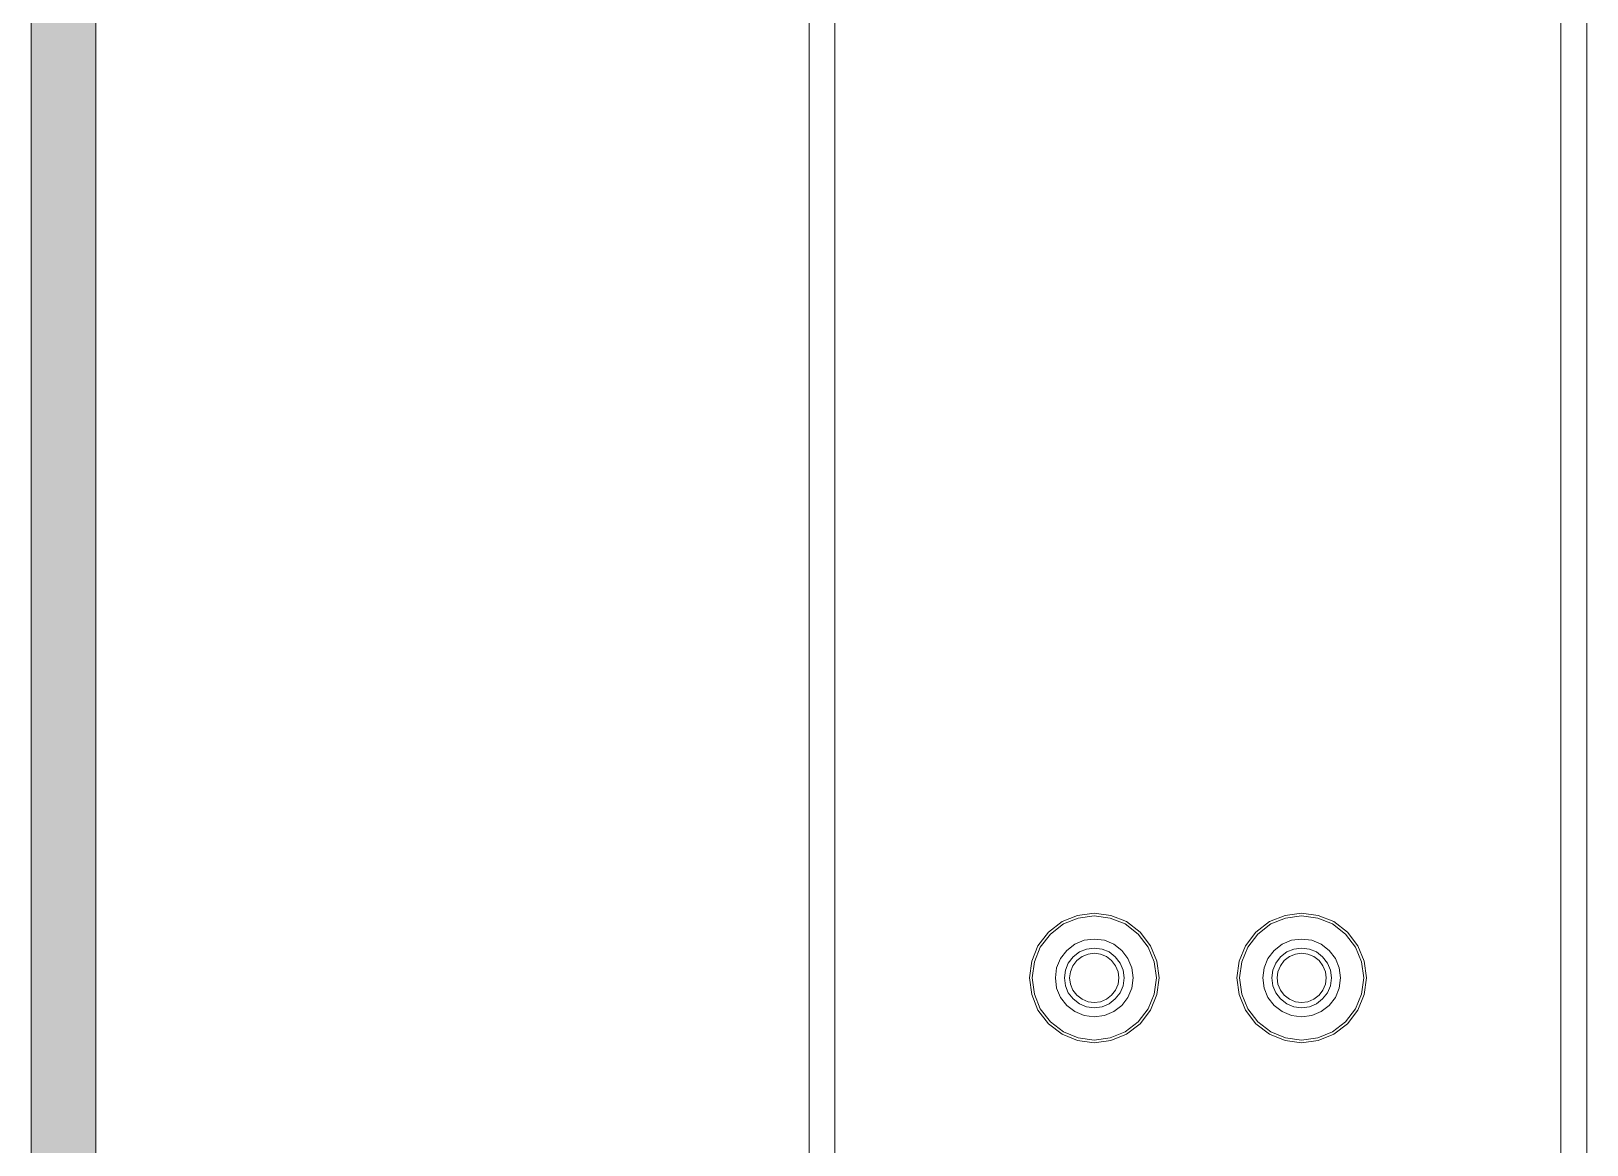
# Model space of a CAD drawing. Header units: millimetres. Extents: x 3767 to 22479, y 1034 to 12216.
# Drawn here: x 21023 to 21623, y 2828 to 3258 of the extents above; entities that cross this region are included whole.
import ezdxf

# ---------------------------------------------------------------- set-up
doc = ezdxf.new("R2010")
doc.units = ezdxf.units.MM
for name, color, linetype, lineweight in [('equipments', 137, 'Continuous', 13), ('free', 7, 'Continuous', 13), ('hatch', 255, 'Continuous', 0)]:
    doc.layers.add(name, color=color, linetype=linetype, lineweight=lineweight)

# ---------------------------------------------------------------- blocks, each defined once
blk = doc.blocks.new('A$C5B3B7623')
for p, q in [((71.8135, 532.8429), (71.8135, 1922.8429)), ((71.8135, 1061.8429), (71.8135, 1922.8429)), ((71.8135, 1922.8429), (71.8135, 1061.8429)), ((71.8135, 1922.8429), (71.8135, 532.8429)), ((81.8135, 542.8429), (81.8135, 1922.8429)), ((361.8135, 1922.8429), (361.8135, 1032.8429)), ((361.8135, 1922.8429), (361.8135, 542.8429)), ((371.8135, 532.8429), (371.8135, 1922.8429)), ((371.8135, 1922.8429), (371.8135, 532.8429)), ((71.8135, 1517.8429), (71.8135, 1507.8429)), ((71.8135, 1507.8429), (71.8135, 1517.8429)), ((71.8135, 1507.8429), (71.8135, 1107.8429)), ((71.8135, 1107.8429), (71.8135, 1507.8429)), ((169.416, 1169.5429), (175.4165, 1171.9429)), ((169.9161, 1168.6429), (175.6165, 1170.9429)), ((175.4165, 1171.9429), (181.8165, 1172.8429)), ((175.6165, 1170.9429), (181.8165, 1171.8429)), ((181.8165, 1172.8429), (188.2165, 1171.9429)), ((181.8165, 1171.8429), (188.0165, 1170.9429)), ((188.0165, 1170.9429), (193.7165, 1168.6429)), ((188.2165, 1171.9429), (194.2165, 1169.5429)), ((249.4105, 1169.5429), (255.4105, 1171.9429)), ((249.9105, 1168.6429), (255.6105, 1170.9429)), ((255.4105, 1171.9429), (261.8105, 1172.8429)), ((255.6105, 1170.9429), (261.8105, 1171.8429)), ((261.8105, 1172.8429), (268.2105, 1171.9429)), ((261.8105, 1171.8429), (268.0105, 1170.9429)), ((268.0105, 1170.9429), (273.7105, 1168.6429)), ((268.2105, 1171.9429), (274.2105, 1169.5429)), ((160.116, 1160.2429), (164.116, 1165.5429)), ((161.0161, 1159.7429), (164.9161, 1164.7429)), ((164.116, 1165.5429), (169.416, 1169.5429)), ((164.9161, 1164.7429), (169.9161, 1168.6429)), ((193.7165, 1168.6429), (198.7165, 1164.7429)), ((194.2165, 1169.5429), (199.5165, 1165.5429)), ((198.7165, 1164.7429), (202.6165, 1159.7429)), ((199.5165, 1165.5429), (203.5155, 1160.2429)), ((240.1115, 1160.2429), (244.1115, 1165.5429)), ((241.0105, 1159.7429), (244.9105, 1164.7429)), ((244.1115, 1165.5429), (249.4105, 1169.5429)), ((244.9105, 1164.7429), (249.9105, 1168.6429)), ((273.7105, 1168.6429), (278.7105, 1164.7429)), ((274.2105, 1169.5429), (279.5105, 1165.5429)), ((278.7105, 1164.7429), (282.6105, 1159.7429)), ((279.5105, 1165.5429), (283.5105, 1160.2429)), ((157.716, 1154.2429), (160.116, 1160.2429)), ((158.7161, 1154.0429), (161.0161, 1159.7429)), ((168.8161, 1155.3429), (171.2161, 1158.4429)), ((171.2161, 1158.4429), (174.3165, 1160.8429)), ((174.3165, 1160.8429), (177.9165, 1162.3429)), ((176.1165, 1157.8429), (178.8165, 1158.9429)), ((177.9165, 1162.3429), (181.8165, 1162.8429)), ((178.8165, 1158.9429), (181.8165, 1159.3429)), ((181.8165, 1162.8429), (185.7165, 1162.3429)), ((181.8165, 1159.3429), (184.8165, 1158.9429)), ((184.8165, 1158.9429), (187.5165, 1157.8429)), ((185.7165, 1162.3429), (189.3165, 1160.8429)), ((189.3165, 1160.8429), (192.4165, 1158.4429)), ((192.4165, 1158.4429), (194.8165, 1155.3429)), ((202.6165, 1159.7429), (204.9165, 1154.0429)), ((203.5155, 1160.2429), (205.9165, 1154.2429)), ((237.7105, 1154.2429), (240.1115, 1160.2429)), ((238.7105, 1154.0429), (241.0105, 1159.7429)), ((248.8105, 1155.3429), (251.2105, 1158.4429)), ((251.2105, 1158.4429), (254.3105, 1160.8429)), ((254.3105, 1160.8429), (257.9105, 1162.3429)), ((256.1105, 1157.8429), (258.8105, 1158.9429)), ((257.9105, 1162.3429), (261.8105, 1162.8429)), ((258.8105, 1158.9429), (261.8105, 1159.3429)), ((261.8105, 1162.8429), (265.7105, 1162.3429)), ((261.8105, 1159.3429), (264.8105, 1158.9429)), ((264.8105, 1158.9429), (267.5105, 1157.8429)), ((265.7105, 1162.3429), (269.3105, 1160.8429)), ((269.3105, 1160.8429), (272.4105, 1158.4429)), ((272.4105, 1158.4429), (274.8105, 1155.3429)), ((282.6105, 1159.7429), (284.9105, 1154.0429)), ((283.5105, 1160.2429), (285.9105, 1154.2429)), ((156.816, 1147.8429), (157.716, 1154.2429)), ((157.8161, 1147.8429), (158.7161, 1154.0429)), ((167.3161, 1151.7429), (168.8161, 1155.3429)), ((170.7161, 1150.8429), (171.8165, 1153.5429)), ((171.8165, 1153.5429), (173.7165, 1155.9429)), ((172.6165, 1150.2429), (173.6165, 1152.5429)), ((173.6165, 1152.5429), (175.1165, 1154.5429)), ((173.7165, 1155.9429), (176.1165, 1157.8429)), ((175.1165, 1154.5429), (177.1165, 1156.0429)), ((177.1165, 1156.0429), (179.4165, 1157.0429)), ((179.4165, 1157.0429), (181.8165, 1157.3429)), ((181.8165, 1157.3429), (184.2165, 1157.0429)), ((184.2165, 1157.0429), (186.5165, 1156.0429)), ((186.5165, 1156.0429), (188.5165, 1154.5429)), ((187.5165, 1157.8429), (189.9165, 1155.9429)), ((188.5165, 1154.5429), (190.0165, 1152.5429)), ((189.9165, 1155.9429), (191.8165, 1153.5429)), ((190.0165, 1152.5429), (191.0165, 1150.2429)), ((191.8165, 1153.5429), (192.9165, 1150.8429)), ((194.8165, 1155.3429), (196.3165, 1151.7429)), ((204.9165, 1154.0429), (205.8165, 1147.8429)), ((205.9165, 1154.2429), (206.8165, 1147.8429)), ((236.8105, 1147.8429), (237.7105, 1154.2429)), ((237.8105, 1147.8429), (238.7105, 1154.0429)), ((247.3105, 1151.7429), (248.8105, 1155.3429)), ((250.7105, 1150.8429), (251.8105, 1153.5429)), ((251.8105, 1153.5429), (253.7105, 1155.9429)), ((252.6105, 1150.2429), (253.6105, 1152.5429)), ((253.6105, 1152.5429), (255.1105, 1154.5429)), ((253.7105, 1155.9429), (256.1105, 1157.8429)), ((255.1105, 1154.5429), (257.1105, 1156.0429)), ((257.1105, 1156.0429), (259.4105, 1157.0429)), ((259.4105, 1157.0429), (261.8105, 1157.3429)), ((261.8105, 1157.3429), (264.2105, 1157.0429)), ((264.2105, 1157.0429), (266.5105, 1156.0429)), ((266.5105, 1156.0429), (268.5105, 1154.5429)), ((267.5105, 1157.8429), (269.9105, 1155.9429)), ((268.5105, 1154.5429), (270.0105, 1152.5429)), ((269.9105, 1155.9429), (271.8105, 1153.5429)), ((270.0105, 1152.5429), (271.0105, 1150.2429)), ((271.8105, 1153.5429), (272.9105, 1150.8429)), ((274.8105, 1155.3429), (276.3105, 1151.7429)), ((284.9105, 1154.0429), (285.8105, 1147.8429)), ((285.9105, 1154.2429), (286.8105, 1147.8429)), ((156.816, 1147.8429), (157.716, 1141.4429)), ((157.8161, 1147.8429), (158.7161, 1141.6429)), ((166.8161, 1147.8429), (167.3161, 1151.7429)), ((166.8161, 1147.8429), (167.3161, 1143.9429)), ((170.3161, 1147.8429), (170.7161, 1150.8429)), ((170.3161, 1147.8429), (170.7161, 1144.8429)), ((172.3165, 1147.8429), (172.6165, 1150.2429)), ((172.3165, 1147.8429), (172.6165, 1145.4429)), ((191.0165, 1150.2429), (191.3165, 1147.8429)), ((191.0165, 1145.4429), (191.3165, 1147.8429)), ((192.9165, 1150.8429), (193.3165, 1147.8429)), ((192.9165, 1144.8429), (193.3165, 1147.8429)), ((196.3165, 1151.7429), (196.8165, 1147.8429)), ((196.3165, 1143.9429), (196.8165, 1147.8429)), ((204.9165, 1141.6429), (205.8165, 1147.8429)), ((205.9165, 1141.4429), (206.8165, 1147.8429)), ((236.8105, 1147.8429), (237.7105, 1141.4429)), ((237.8105, 1147.8429), (238.7105, 1141.6429)), ((246.8105, 1147.8429), (247.3105, 1151.7429)), ((246.8105, 1147.8429), (247.3105, 1143.9429)), ((250.3105, 1147.8429), (250.7105, 1150.8429)), ((250.3105, 1147.8429), (250.7105, 1144.8429)), ((252.3105, 1147.8429), (252.6105, 1150.2429)), ((252.3105, 1147.8429), (252.6105, 1145.4429)), ((271.0105, 1150.2429), (271.3105, 1147.8429)), ((271.0105, 1145.4429), (271.3105, 1147.8429)), ((272.9105, 1150.8429), (273.3105, 1147.8429)), ((272.9105, 1144.8429), (273.3105, 1147.8429)), ((276.3105, 1151.7429), (276.8105, 1147.8429)), ((276.3105, 1143.9429), (276.8105, 1147.8429)), ((284.9105, 1141.6429), (285.8105, 1147.8429)), ((285.9105, 1141.4429), (286.8105, 1147.8429)), ((157.716, 1141.4429), (160.116, 1135.4429)), ((158.7161, 1141.6429), (161.0161, 1135.9429)), ((167.3161, 1143.9429), (168.8161, 1140.3429)), ((168.8161, 1140.3429), (171.2161, 1137.2429)), ((170.7161, 1144.8429), (171.8165, 1142.1429)), ((171.8165, 1142.1429), (173.7165, 1139.7429)), ((172.6165, 1145.4429), (173.6165, 1143.1429)), ((173.6165, 1143.1429), (175.1165, 1141.1429)), ((175.1165, 1141.1429), (177.1165, 1139.6429)), ((186.5165, 1139.6429), (188.5165, 1141.1429)), ((188.5165, 1141.1429), (190.0165, 1143.1429)), ((189.9165, 1139.7429), (191.8165, 1142.1429)), ((190.0165, 1143.1429), (191.0165, 1145.4429)), ((191.8165, 1142.1429), (192.9165, 1144.8429)), ((192.4165, 1137.2429), (194.8165, 1140.3429)), ((194.8165, 1140.3429), (196.3165, 1143.9429)), ((202.6165, 1135.9429), (204.9165, 1141.6429)), ((203.5155, 1135.4429), (205.9165, 1141.4429)), ((237.7105, 1141.4429), (240.1115, 1135.4429)), ((238.7105, 1141.6429), (241.0105, 1135.9429)), ((247.3105, 1143.9429), (248.8105, 1140.3429)), ((248.8105, 1140.3429), (251.2105, 1137.2429)), ((250.7105, 1144.8429), (251.8105, 1142.1429)), ((251.8105, 1142.1429), (253.7105, 1139.7429)), ((252.6105, 1145.4429), (253.6105, 1143.1429)), ((253.6105, 1143.1429), (255.1105, 1141.1429)), ((255.1105, 1141.1429), (257.1105, 1139.6429)), ((266.5105, 1139.6429), (268.5105, 1141.1429)), ((268.5105, 1141.1429), (270.0105, 1143.1429)), ((269.9105, 1139.7429), (271.8105, 1142.1429)), ((270.0105, 1143.1429), (271.0105, 1145.4429)), ((271.8105, 1142.1429), (272.9105, 1144.8429)), ((272.4105, 1137.2429), (274.8105, 1140.3429)), ((274.8105, 1140.3429), (276.3105, 1143.9429)), ((282.6105, 1135.9429), (284.9105, 1141.6429)), ((283.5105, 1135.4429), (285.9105, 1141.4429)), ((160.116, 1135.4429), (164.116, 1130.1429)), ((161.0161, 1135.9429), (164.9161, 1130.9429)), ((171.2161, 1137.2429), (174.3165, 1134.8429)), ((173.7165, 1139.7429), (176.1165, 1137.8429)), ((174.3165, 1134.8429), (177.9165, 1133.3429)), ((176.1165, 1137.8429), (178.8165, 1136.7429)), ((177.1165, 1139.6429), (179.4165, 1138.6429)), ((178.8165, 1136.7429), (181.8165, 1136.3429)), ((179.4165, 1138.6429), (181.8165, 1138.3429)), ((181.8165, 1138.3429), (184.2165, 1138.6429)), ((181.8165, 1136.3429), (184.8165, 1136.7429)), ((184.2165, 1138.6429), (186.5165, 1139.6429)), ((184.8165, 1136.7429), (187.5165, 1137.8429)), ((185.7165, 1133.3429), (189.3165, 1134.8429)), ((187.5165, 1137.8429), (189.9165, 1139.7429)), ((189.3165, 1134.8429), (192.4165, 1137.2429)), ((198.7165, 1130.9429), (202.6165, 1135.9429)), ((199.5165, 1130.1429), (203.5155, 1135.4429)), ((240.1115, 1135.4429), (244.1115, 1130.1429)), ((241.0105, 1135.9429), (244.9105, 1130.9429)), ((251.2105, 1137.2429), (254.3105, 1134.8429)), ((253.7105, 1139.7429), (256.1105, 1137.8429)), ((254.3105, 1134.8429), (257.9105, 1133.3429)), ((256.1105, 1137.8429), (258.8105, 1136.7429)), ((257.1105, 1139.6429), (259.4105, 1138.6429)), ((258.8105, 1136.7429), (261.8105, 1136.3429)), ((259.4105, 1138.6429), (261.8105, 1138.3429)), ((261.8105, 1138.3429), (264.2105, 1138.6429)), ((261.8105, 1136.3429), (264.8105, 1136.7429)), ((264.2105, 1138.6429), (266.5105, 1139.6429)), ((264.8105, 1136.7429), (267.5105, 1137.8429)), ((265.7105, 1133.3429), (269.3105, 1134.8429)), ((267.5105, 1137.8429), (269.9105, 1139.7429)), ((269.3105, 1134.8429), (272.4105, 1137.2429)), ((278.7105, 1130.9429), (282.6105, 1135.9429)), ((279.5105, 1130.1429), (283.5105, 1135.4429)), ((164.116, 1130.1429), (169.416, 1126.1429)), ((164.9161, 1130.9429), (169.9161, 1127.0429)), ((177.9165, 1133.3429), (181.8165, 1132.8429)), ((181.8165, 1132.8429), (185.7165, 1133.3429)), ((193.7165, 1127.0429), (198.7165, 1130.9429)), ((194.2165, 1126.1429), (199.5165, 1130.1429)), ((244.1115, 1130.1429), (249.4105, 1126.1429)), ((244.9105, 1130.9429), (249.9105, 1127.0429)), ((257.9105, 1133.3429), (261.8105, 1132.8429)), ((261.8105, 1132.8429), (265.7105, 1133.3429)), ((273.7105, 1127.0429), (278.7105, 1130.9429)), ((274.2105, 1126.1429), (279.5105, 1130.1429)), ((169.416, 1126.1429), (175.4165, 1123.7429)), ((169.9161, 1127.0429), (175.6165, 1124.7429)), ((175.4165, 1123.7429), (181.8165, 1122.8429)), ((175.6165, 1124.7429), (181.8165, 1123.8429)), ((181.8165, 1123.8429), (188.0165, 1124.7429)), ((181.8165, 1122.8429), (188.2165, 1123.7429)), ((188.0165, 1124.7429), (193.7165, 1127.0429)), ((188.2165, 1123.7429), (194.2165, 1126.1429)), ((249.4105, 1126.1429), (255.4105, 1123.7429)), ((249.9105, 1127.0429), (255.6105, 1124.7429)), ((255.4105, 1123.7429), (261.8105, 1122.8429)), ((255.6105, 1124.7429), (261.8105, 1123.8429)), ((261.8105, 1123.8429), (268.0105, 1124.7429)), ((261.8105, 1122.8429), (268.2105, 1123.7429)), ((268.0105, 1124.7429), (273.7105, 1127.0429)), ((268.2105, 1123.7429), (274.2105, 1126.1429)), ((71.8135, 1107.8429), (71.8135, 1097.8429)), ((71.8135, 1097.8429), (71.8135, 1107.8429))]:
    blk.add_line(p, q)

msp = doc.modelspace()

# ---------------------------------------------------------------- hatches: boundary and pattern name
at = {"layer": 'hatch'}
h = msp.add_hatch(color=254, dxfattribs=at)
h.dxf.hatch_style = 1
h.paths.add_polyline_path([(21023.39, 1427.8), (21048.39, 1427.8), (21048.39, 1615.07), (21023.39, 1615.07)])
h.paths.add_polyline_path([(21023.39, 1615.07), (21048.39, 1615.07), (21048.39, 3405.41), (21023.39, 3405.41)])
h.paths.add_polyline_path([(21023.39, 3405.41), (21048.39, 3405.41), (21048.39, 3677.8), (21023.39, 3677.8)])

# ---------------------------------------------------------------- linework, layer by layer
at = {"layer": 'free'}
for p, q in [((21023.39, 1427.8), (21023.39, 3677.8)), ((21048.39, 1427.8), (21048.39, 3677.8))]:
    msp.add_line(p, q, dxfattribs=at)

# ---------------------------------------------------------------- block references
at = {"layer": 'equipments'}
msp.add_blockref('A$C5B3B7623', (21251.58, 1744.96), dxfattribs=at)

doc.saveas('drawing.dxf')
